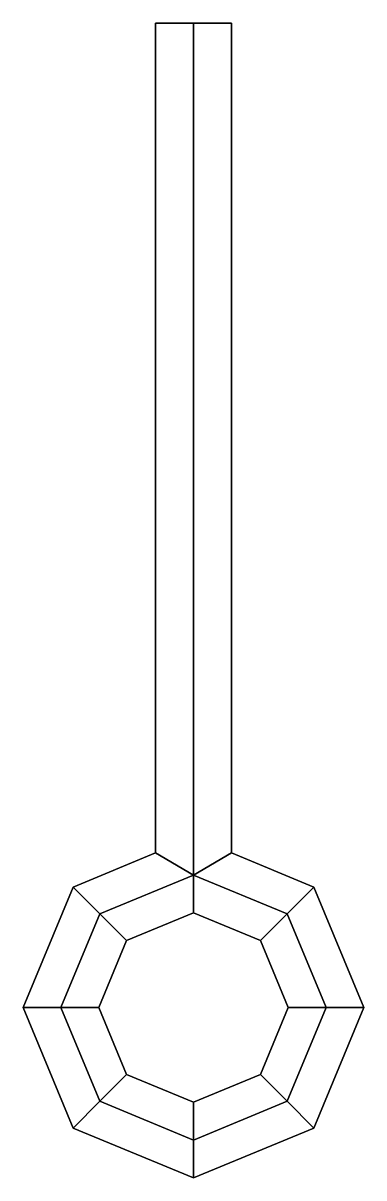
# Model space of a CAD drawing. Extents: x -0.09 to 0.09, y -4.15 to -3.54.
import ezdxf

# ---------------------------------------------------------------- set-up
doc = ezdxf.new("R2010")
doc.units = 0
doc.layers.add('TOWING_RING', color=1, linetype='CONTINUOUS')

msp = doc.modelspace()

# ---------------------------------------------------------------- linework, layer by layer
at = {"layer": 'TOWING_RING'}
for points in [[(0, -3.54, 0.12), (-0.02, -3.54, 0.1), (-0.02, -3.97828, 0.1), (0, -3.99, 0.12)], [(-0.02, -3.54, 0.1), (0, -3.54, 0.08), (0, -3.99, 0.08), (-0.02, -3.97828, 0.1)], [(0, -3.54, 0.12), (0.02, -3.54, 0.1), (0, -3.54, 0.08), (-0.02, -3.54, 0.1)], [(0, -3.54, 0.08), (0.02, -3.54, 0.1), (0.02, -3.97828, 0.1), (0, -3.99, 0.08)], [(0.02, -3.54, 0.1), (0, -3.54, 0.12), (0, -3.99, 0.12), (0.02, -3.97828, 0.1)], [(0, -3.99, 0.12), (-0.02, -3.97828, 0.1), (-0.06364, -3.99636, 0.1), (-0.0495, -4.0105, 0.12)], [(-0.02, -3.97828, 0.1), (0, -3.99, 0.08), (-0.0495, -4.0105, 0.08), (-0.06364, -3.99636, 0.1)], [(0.0495, -4.0105, 0.12), (0.06364, -3.99636, 0.1), (0.02, -3.97828, 0.1), (0, -3.99, 0.12)], [(0.06364, -3.99636, 0.1), (0.0495, -4.0105, 0.08), (0, -3.99, 0.08), (0.02, -3.97828, 0.1)], [(0, -3.99, 0.08), (0, -4.01, 0.1), (-0.03536, -4.02464, 0.1), (-0.0495, -4.0105, 0.08)], [(0, -4.01, 0.1), (0, -3.99, 0.12), (-0.0495, -4.0105, 0.12), (-0.03536, -4.02464, 0.1)], [(0.0495, -4.0105, 0.08), (0.03536, -4.02464, 0.1), (0, -4.01, 0.1), (0, -3.99, 0.08)], [(0.03536, -4.02464, 0.1), (0.0495, -4.0105, 0.12), (0, -3.99, 0.12), (0, -4.01, 0.1)], [(-0.0495, -4.0105, 0.12), (-0.06364, -3.99636, 0.1), (-0.09, -4.06, 0.1), (-0.07, -4.06, 0.12)], [(-0.06364, -3.99636, 0.1), (-0.0495, -4.0105, 0.08), (-0.07, -4.06, 0.08), (-0.09, -4.06, 0.1)], [(0.07, -4.06, 0.12), (0.09, -4.06, 0.1), (0.06364, -3.99636, 0.1), (0.0495, -4.0105, 0.12)], [(0.09, -4.06, 0.1), (0.07, -4.06, 0.08), (0.0495, -4.0105, 0.08), (0.06364, -3.99636, 0.1)], [(-0.0495, -4.0105, 0.08), (-0.03536, -4.02464, 0.1), (-0.05, -4.06, 0.1), (-0.07, -4.06, 0.08)], [(-0.03536, -4.02464, 0.1), (-0.0495, -4.0105, 0.12), (-0.07, -4.06, 0.12), (-0.05, -4.06, 0.1)], [(0.07, -4.06, 0.08), (0.05, -4.06, 0.1), (0.03536, -4.02464, 0.1), (0.0495, -4.0105, 0.08)], [(0.05, -4.06, 0.1), (0.07, -4.06, 0.12), (0.0495, -4.0105, 0.12), (0.03536, -4.02464, 0.1)], [(-0.07, -4.06, 0.12), (-0.09, -4.06, 0.1), (-0.06364, -4.12364, 0.1), (-0.0495, -4.1095, 0.12)], [(-0.09, -4.06, 0.1), (-0.07, -4.06, 0.08), (-0.0495, -4.1095, 0.08), (-0.06364, -4.12364, 0.1)], [(-0.07, -4.06, 0.08), (-0.05, -4.06, 0.1), (-0.03536, -4.09536, 0.1), (-0.0495, -4.1095, 0.08)], [(-0.05, -4.06, 0.1), (-0.07, -4.06, 0.12), (-0.0495, -4.1095, 0.12), (-0.03536, -4.09536, 0.1)], [(0.0495, -4.1095, 0.08), (0.03536, -4.09536, 0.1), (0.05, -4.06, 0.1), (0.07, -4.06, 0.08)], [(0.03536, -4.09536, 0.1), (0.0495, -4.1095, 0.12), (0.07, -4.06, 0.12), (0.05, -4.06, 0.1)], [(0.0495, -4.1095, 0.12), (0.06364, -4.12364, 0.1), (0.09, -4.06, 0.1), (0.07, -4.06, 0.12)], [(0.06364, -4.12364, 0.1), (0.0495, -4.1095, 0.08), (0.07, -4.06, 0.08), (0.09, -4.06, 0.1)], [(-0.0495, -4.1095, 0.08), (-0.03536, -4.09536, 0.1), (0, -4.11, 0.1), (0, -4.13, 0.08)], [(-0.03536, -4.09536, 0.1), (-0.0495, -4.1095, 0.12), (0, -4.13, 0.12), (0, -4.11, 0.1)], [(0, -4.13, 0.08), (0, -4.11, 0.1), (0.03536, -4.09536, 0.1), (0.0495, -4.1095, 0.08)], [(0, -4.11, 0.1), (0, -4.13, 0.12), (0.0495, -4.1095, 0.12), (0.03536, -4.09536, 0.1)], [(-0.0495, -4.1095, 0.12), (-0.06364, -4.12364, 0.1), (0, -4.15, 0.1), (0, -4.13, 0.12)], [(-0.06364, -4.12364, 0.1), (-0.0495, -4.1095, 0.08), (0, -4.13, 0.08), (0, -4.15, 0.1)], [(0, -4.13, 0.12), (0, -4.15, 0.1), (0.06364, -4.12364, 0.1), (0.0495, -4.1095, 0.12)], [(0, -4.15, 0.1), (0, -4.13, 0.08), (0.0495, -4.1095, 0.08), (0.06364, -4.12364, 0.1)]]:
    msp.add_3dface(points, dxfattribs=at)

doc.saveas('drawing.dxf')
